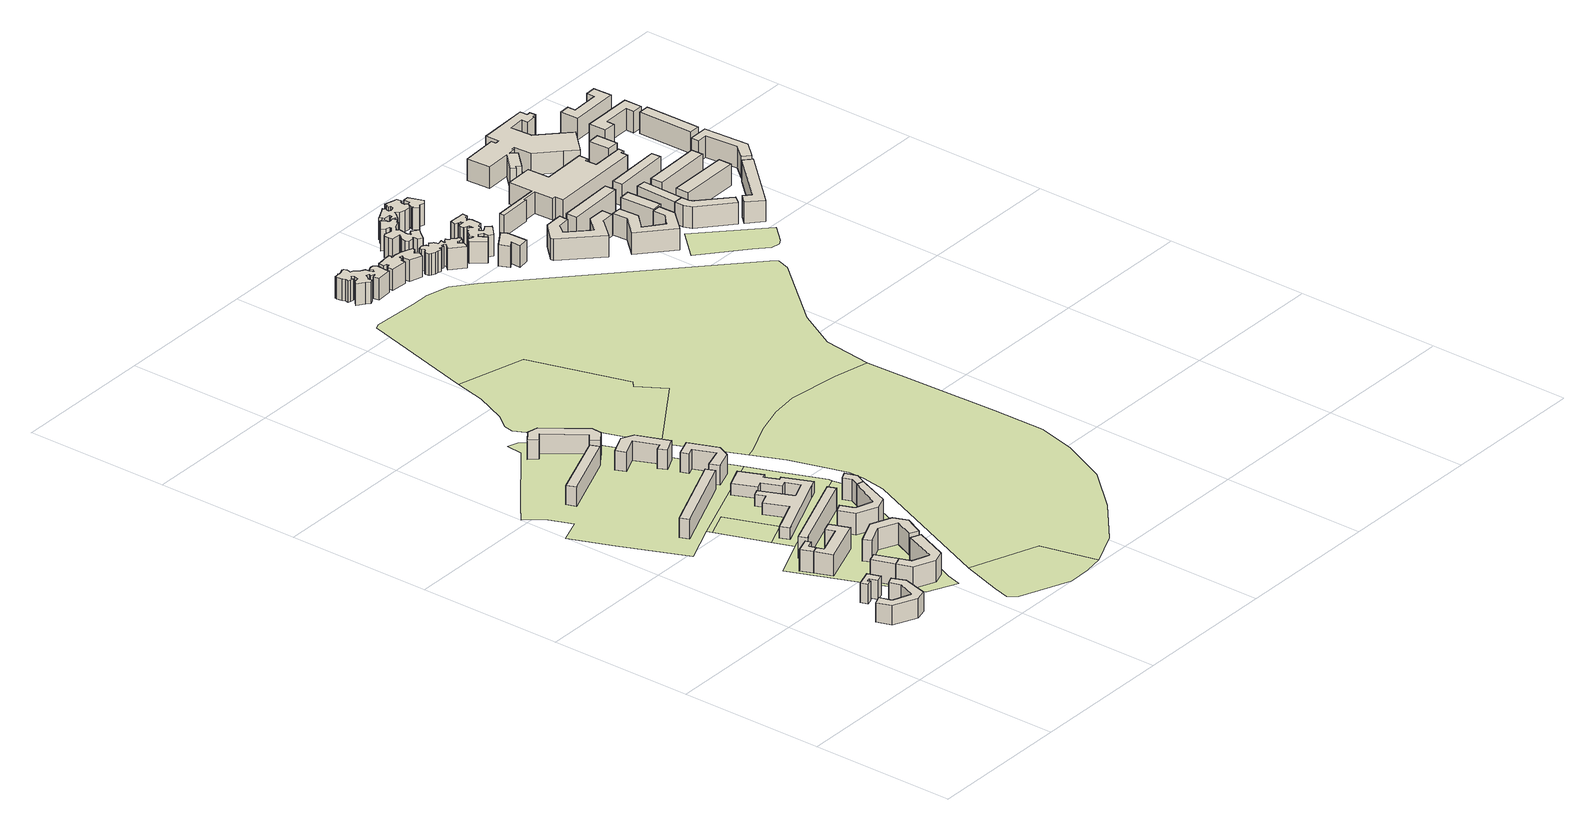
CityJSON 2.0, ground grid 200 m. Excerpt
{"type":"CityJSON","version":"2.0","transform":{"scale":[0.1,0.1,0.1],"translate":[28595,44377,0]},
"CityObjects":{
"building1":{"type":"Building","attributes":{"class":"1000","function":"1000","usage":"1000","roofType":"1000","measuredHeight":27,"storeysAboveGround":9,"storeysBelowGround":0,"landuse":"residential"},"geometry":[{"type":"Solid","lod":"1","boundaries":[[[[0,1,2,3]],[[3,2,4,5]],[[5,4,6,7]],[[7,6,8,9]],[[9,8,10,11]],[[11,10,12,13]],[[13,12,14,15]],[[15,14,16,17]],[[17,16,18,19]],[[19,18,20,21]],[[21,20,1,0]],[[3,5,7,9,11,13,15,17,19,21,0]],[[1,20,18,16,14,12,10,8,6,4,2]]]]}]},
"building2":{"type":"Building","attributes":{"class":"1000","function":"1000","usage":"1000","roofType":"1000","measuredHeight":27,"storeysAboveGround":9,"storeysBelowGround":0,"landuse":"residential"},"geometry":[{"type":"Solid","lod":"1","boundaries":[[[[22,23,24,25]],[[25,24,26,27]],[[27,26,28,29]],[[29,28,30,31]],[[31,30,32,33]],[[33,32,34,35]],[[35,34,36,37]],[[37,36,23,22]],[[25,27,29,31,33,35,37,22]],[[23,36,34,32,30,28,26,24]]]]}]},
"building3":{"type":"Building","attributes":{"class":"1000","function":"1000","usage":"1000","roofType":"1000","measuredHeight":30,"storeysAboveGround":10,"storeysBelowGround":0,"landuse":"residential"},"geometry":[{"type":"Solid","lod":"1","boundaries":[[[[38,39,40,41]],[[41,40,42,43]],[[43,42,44,45]],[[45,44,46,47]],[[47,46,48,49]],[[49,48,39,38]],[[41,43,45,47,49,38]],[[39,48,46,44,42,40]]]]}]},
"building4":{"type":"Building","attributes":{"class":"1000","function":"1000","usage":"1000","roofType":"1000","measuredHeight":30,"storeysAboveGround":10,"storeysBelowGround":0,"landuse":"residential"},"geometry":[{"type":"Solid","lod":"1","boundaries":[[[[50,51,52,53]],[[53,52,54,55]],[[55,54,56,57]],[[57,56,51,50]],[[53,55,57,50]],[[51,56,54,52]]]]}]},
"building5":{"type":"Building","attributes":{"class":"1000","function":"1000","usage":"1000","roofType":"1000","measuredHeight":30,"storeysAboveGround":10,"storeysBelowGround":0,"landuse":"residential"},"geometry":[{"type":"Solid","lod":"1","boundaries":[[[[58,59,48,49]],[[49,48,46,47]],[[47,46,60,61]],[[61,60,62,63]],[[63,62,64,65]],[[65,64,66,67]],[[67,66,68,69]],[[69,68,59,58]],[[49,47,61,63,65,67,69,58]],[[59,68,66,64,62,60,46,48]]]]}]},
"building6":{"type":"Building","attributes":{"class":"1000","function":"1000","usage":"1000","roofType":"1000","measuredHeight":30,"storeysAboveGround":10,"storeysBelowGround":0,"landuse":"residential"},"geometry":[{"type":"Solid","lod":"1","boundaries":[[[[57,56,54,55]],[[55,54,70,71]],[[71,70,72,73]],[[73,72,74,75]],[[75,74,76,77]],[[77,76,78,79]],[[79,78,80,81]],[[81,80,82,83]],[[83,82,56,57]],[[55,71,73,75,77,79,81,83,57]],[[56,82,80,78,76,74,72,70,54]]]]}]},
"building7":{"type":"Building","attributes":{"class":"1000","function":"1000","usage":"1000","roofType":"1000","measuredHeight":30,"storeysAboveGround":10,"storeysBelowGround":0,"landuse":"residential"},"geometry":[{"type":"Solid","lod":"1","boundaries":[[[[84,85,86,87]],[[87,86,88,89]],[[89,88,90,91]],[[91,90,92,93]],[[93,92,94,95]],[[95,94,96,97]],[[97,96,98,99]],[[99,98,100,101]],[[101,100,85,84]],[[87,89,91,93,95,97,99,101,84]],[[85,100,98,96,94,92,90,88,86]]]]}]},
"building8":{"type":"Building","attributes":{"class":"1000","function":"1000","usage":"1000","roofType":"1000","measuredHeight":27,"storeysAboveGround":9,"storeysBelowGround":0,"landuse":"residential"},"geometry":[{"type":"Solid","lod":"1","boundaries":[[[[102,103,104,105]],[[105,104,106,107]],[[107,106,108,109]],[[109,108,103,102]],[[105,107,109,102]],[[103,108,106,104]]]]}]},
"building9":{"type":"Building","attributes":{"class":"1000","function":"1000","usage":"1000","roofType":"1000","measuredHeight":30,"storeysAboveGround":10,"storeysBelowGround":0,"landuse":"residential"},"geometry":[{"type":"Solid","lod":"1","boundaries":[[[[110,111,112,113]],[[113,112,114,115]],[[115,114,116,117]],[[117,116,118,119]],[[119,118,111,110]],[[113,115,117,119,110]],[[111,118,116,114,112]]]]}]},
"building10":{"type":"Building","attributes":{"class":"1000","function":"1000","usage":"1000","roofType":"1000","measuredHeight":27,"storeysAboveGround":9,"storeysBelowGround":0,"landuse":"residential"},"geometry":[{"type":"Solid","lod":"1","boundaries":[[[[120,121,122,123]],[[123,122,124,125]],[[125,124,126,127]],[[127,126,121,120]],[[123,125,127,120]],[[121,126,124,122]]]]}]},
"building11":{"type":"Building","attributes":{"class":"1100","function":"2070","usage":"2070","roofType":"1000","measuredHeight":16,"storeysAboveGround":4,"storeysBelowGround":0,"landuse":"education"},"geometry":[{"type":"Solid","lod":"1","boundaries":[[[[128,129,130,131]],[[131,130,132,133]],[[133,132,134,135]],[[135,134,136,137]],[[137,136,138,139]],[[139,138,140,141]],[[141,140,142,143]],[[143,142,144,145]],[[145,144,146,147]],[[147,146,148,149]],[[149,148,150,151]],[[151,150,152,153]],[[153,152,154,155]],[[155,154,156,157]],[[157,156,158,159]],[[159,158,160,161]],[[161,160,162,163]],[[163,162,164,165]],[[165,164,166,167]],[[167,166,168,169]],[[169,168,129,128]],[[131,133,135,137,139,141,143,145,147,149,151,153,155,157,159,161,163,165,167,169,128]],[[129,168,166,164,162,160,158,156,154,152,150,148,146,144,142,140,138,136,134,132,130]]]]}]},
"building12":{"type":"Building","attributes":{"class":"1000","function":"1000","usage":"1000","roofType":"1000","measuredHeight":30,"storeysAboveGround":10,"storeysBelowGround":0,"landuse":"residential"},"geometry":[{"type":"Solid","lod":"1","boundaries":[[[[170,171,172,173]],[[173,172,174,175]],[[175,174,176,177]],[[177,176,178,179]],[[179,178,180,181]],[[181,180,182,183]],[[183,182,184,185]],[[185,184,186,187]],[[187,186,171,170]],[[173,175,177,179,181,183,185,187,170]],[[171,186,184,182,180,178,176,174,172]]]]}]},
"building13":{"type":"Building","attributes":{"class":"1000","function":"1000","usage":"1000","roofType":"1000","measuredHeight":27,"storeysAboveGround":9,"storeysBelowGround":0,"landuse":"residential"},"geometry":[{"type":"Solid","lod":"1","boundaries":[[[[188,189,190,191]],[[191,190,192,193]],[[193,192,194,195]],[[195,194,196,197]],[[197,196,198,199]],[[199,198,200,201]],[[201,200,202,203]],[[203,202,204,205]],[[205,204,206,207]],[[207,206,189,188]],[[191,193,195,197,199,201,203,205,207,188]],[[189,206,204,202,200,198,196,194,192,190]]]]}]},
"building14":{"type":"Building","attributes":{"class":"1000","function":"1000","usage":"1000","roofType":"1000","measuredHeight":27,"storeysAboveGround":9,"storeysBelowGround":0,"landuse":"residential"},"geometry":[{"type":"Solid","lod":"1","boundaries":[[[[208,209,210,211]],[[211,210,212,213]],[[213,212,214,215]],[[215,214,216,217]],[[217,216,218,219]],[[219,218,220,221]],[[221,220,222,223]],[[223,222,224,225]],[[225,224,209,208]],[[211,213,215,217,219,221,223,225,208]],[[209,224,222,220,218,216,214,212,210]]]]}]},
"building15":{"type":"Building","attributes":{"class":"1000","function":"1000","usage":"1000","roofType":"1000","measuredHeight":27,"storeysAboveGround":9,"storeysBelowGround":0,"landuse":"residential"},"geometry":[{"type":"Solid","lod":"1","boundaries":[[[[226,227,228,229]],[[229,228,230,231]],[[231,230,232,233]],[[233,232,234,235]],[[235,234,236,237]],[[237,236,238,239]],[[239,238,240,241]],[[241,240,242,243]],[[243,242,227,226]],[[229,231,233,235,237,239,241,243,226]],[[227,242,240,238,236,234,232,230,228]]]]}]},
"building16":{"type":"Building","attributes":{"class":"1000","function":"1000","usage":"1000","roofType":"1000","measuredHeight":30,"storeysAboveGround":10,"storeysBelowGround":0,"landuse":"residential"},"geometry":[{"type":"Solid","lod":"1","boundaries":[[[[244,245,246,247]],[[247,246,248,249]],[[249,248,180,181]],[[181,180,178,179]],[[179,178,250,251]],[[251,250,245,244]],[[247,249,181,179,251,244]],[[245,250,178,180,248,246]]]]}]},
"building17":{"type":"Building","attributes":{"class":"1000","function":"1000","usage":"1000","roofType":"1000","measuredHeight":30,"storeysAboveGround":10,"storeysBelowGround":0,"landuse":"residential"},"geometry":[{"type":"Solid","lod":"1","boundaries":[[[[252,253,254,255]],[[255,254,256,257]],[[257,256,258,259]],[[259,258,260,261]],[[261,260,262,263]],[[263,262,264,265]],[[265,264,266,267]],[[267,266,268,269]],[[269,268,270,271]],[[271,270,272,273]],[[273,272,274,275]],[[275,274,276,277]],[[277,276,278,279]],[[279,278,280,281]],[[281,280,282,283]],[[283,282,284,285]],[[285,284,286,287]],[[287,286,288,289]],[[289,288,290,291]],[[291,290,292,293]],[[293,292,294,295]],[[295,294,296,297]],[[297,296,298,299]],[[299,298,300,301]],[[301,300,302,303]],[[303,302,304,305]],[[305,304,306,307]],[[307,306,308,309]],[[309,308,310,311]],[[311,310,312,313]],[[313,312,314,315]],[[315,314,316,317]],[[317,316,318,319]],[[319,318,320,321]],[[321,320,322,323]],[[323,322,324,325]],[[325,324,326,327]],[[327,326,328,329]],[[329,328,330,331]],[[331,330,332,333]],[[333,332,334,335]],[[335,334,336,337]],[[337,336,338,339]],[[339,338,253,252]],[[255,257,259,261,263,265,267,269,271,273,275,277,279,281,283,285,287,289,291,293,295,297,299,301,303,305,307,309,311,313,315,317,319,321,323,325,327,329,331,333,335,337,339,252]],[[253,338,336,334,332,330,328,326,324,322,320,318,316,314,312,310,308,306,304,302,300,298,296,294,292,290,288,286,284,282,280,278,276,274,272,270,268,266,264,262,260,258,256,254]]]]}]},
"building18":{"type":"Building","attributes":{"class":"1000","function":"1000","usage":"1000","roofType":"1000","measuredHeight":30,"storeysAboveGround":10,"storeysBelowGround":0,"landuse":"residential"},"geometry":[{"type":"Solid","lod":"1","boundaries":[[[[340,341,342,343]],[[343,342,344,345]],[[345,344,346,347]],[[347,346,348,349]],[[349,348,350,351]],[[351,350,352,353]],[[353,352,354,355]],[[355,354,356,357]],[[357,356,358,359]],[[359,358,360,361]],[[361,360,362,363]],[[363,362,364,365]],[[365,364,366,367]],[[367,366,368,369]],[[369,368,370,371]],[[371,370,372,373]],[[373,372,374,375]],[[375,374,376,377]],[[377,376,378,379]],[[379,378,380,381]],[[381,380,382,383]],[[383,382,384,385]],[[385,384,386,387]],[[387,386,388,389]],[[389,388,341,340]],[[343,345,347,349,351,353,355,357,359,361,363,365,367,369,371,373,375,377,379,381,383,385,387,389,340]],[[341,388,386,384,382,380,378,376,374,372,370,368,366,364,362,360,358,356,354,352,350,348,346,344,342]]]]}]},
"building19":{"type":"Building","attributes":{"class":"1000","function":"1000","usage":"1000","roofType":"1000","measuredHeight":30,"storeysAboveGround":10,"storeysBelowGround":0,"landuse":"residential"},"geometry":[{"type":"Solid","lod":"1","boundaries":[[[[390,391,392,393]],[[393,392,394,395]],[[395,394,396,397]],[[397,396,398,399]],[[399,398,400,401]],[[401,400,402,403]],[[403,402,404,405]],[[405,404,406,407]],[[407,406,408,409]],[[409,408,410,411]],[[411,410,412,413]],[[413,412,414,415]],[[415,414,416,417]],[[417,416,418,419]],[[419,418,420,421]],[[421,420,422,423]],[[423,422,424,425]],[[425,424,426,427]],[[427,426,428,429]],[[429,428,430,431]],[[431,430,432,433]],[[433,432,434,435]],[[435,434,436,437]],[[437,436,438,439]],[[439,438,440,441]],[[441,440,442,443]],[[443,442,444,445]],[[445,444,446,447]],[[447,446,448,449]],[[449,448,450,451]],[[451,450,452,453]],[[453,452,454,455]],[[455,454,456,457]],[[457,456,458,459]],[[459,458,460,461]],[[461,460,462,463]],[[463,462,464,465]],[[465,464,466,467]],[[467,466,468,469]],[[469,468,470,471]],[[471,470,472,473]],[[473,472,474,475]],[[475,474,476,477]],[[477,476,391,390]],[[393,395,397,399,401,403,405,407,409,411,413,415,417,419,421,423,425,427,429,431,433,435,437,439,441,443,445,447,449,451,453,455,457,459,461,463,465,467,469,471,473,475,477,390]],[[391,476,474,472,470,468,466,464,462,460,458,456,454,452,450,448,446,444,442,440,438,436,434,432,430,428,426,424,422,420,418,416,414,412,410,408,406,404,402,400,398,396,394,392]]]]}]},
"building20":{"type":"Building","attributes":{"class":"1000","function":"1000","usage":"1000","roofType":"1000","measuredHeight":30,"storeysAboveGround":10,"storeysBelowGround":0,"landuse":"residential"},"geometry":[{"type":"Solid","lod":"1","boundaries":[[[[478,479,480,481]],[[481,480,482,483]],[[483,482,484,485]],[[485,484,486,487]],[[487,486,488,489]],[[489,488,490,491]],[[491,490,479,478]],[[481,483,485,487,489,491,478]],[[479,490,488,486,484,482,480]]]]}]},
"building21":{"type":"Building","attributes":{"class":"1000","function":"1000","usage":"1000","roofType":"1000","measuredHeight":30,"storeysAboveGround":10,"storeysBelowGround":0,"landuse":"residential"},"geometry":[{"type":"Solid","lod":"1","boundaries":[[[[492,493,494,495]],[[495,494,496,497]],[[497,496,498,499]],[[499,498,500,501]],[[501,500,502,503]],[[503,502,504,505]],[[505,504,506,507]],[[507,506,508,509]],[[509,508,510,511]],[[511,510,512,513]],[[513,512,514,515]],[[515,514,516,517]],[[517,516,518,519]],[[519,518,520,521]],[[521,520,522,523]],[[523,522,524,525]],[[525,524,526,527]],[[527,526,528,529]],[[529,528,530,531]],[[531,530,532,533]],[[533,532,534,535]],[[535,534,536,537]],[[537,536,538,539]],[[539,538,540,541]],[[541,540,542,543]],[[543,542,544,545]],[[545,544,546,547]],[[547,546,548,549]],[[549,548,550,551]],[[551,550,552,553]],[[553,552,554,555]],[[555,554,556,557]],[[557,556,558,559]],[[559,558,560,561]],[[561,560,562,563]],[[563,562,564,565]],[[565,564,566,567]],[[567,566,568,569]],[[569,568,570,571]],[[571,570,572,573]],[[573,572,574,575]],[[575,574,576,577]],[[577,576,578,579]],[[579,578,580,581]],[[581,580,582,583]],[[583,582,584,585]],[[585,584,586,587]],[[587,586,588,589]],[[589,588,590,591]],[[591,590,592,593]],[[593,592,594,595]],[[595,594,596,597]],[[597,596,598,599]],[[599,598,600,601]],[[601,600,602,603]],[[603,602,604,605]],[[605,604,606,607]],[[607,606,608,609]],[[609,608,610,611]],[[611,610,612,613]],[[613,612,614,615]],[[615,614,616,617]],[[617,616,618,619]],[[619,618,620,621]],[[621,620,622,623]],[[623,622,624,625]],[[625,624,626,627]],[[627,626,628,629]],[[629,628,630,631]],[[631,630,632,633]],[[633,632,634,635]],[[635,634,636,637]],[[637,636,638,639]],[[639,638,640,641]],[[641,640,642,643]],[[643,642,644,645]],[[645,644,646,647]],[[647,646,648,649]],[[649,648,650,651]],[[651,650,652,653]],[[653,652,654,655]],[[655,654,656,657]],[[657,656,658,659]],[[659,658,660,661]],[[661,660,662,663]],[[663,662,664,665]],[[665,664,493,492]],[[495,497,499,501,503,505,507,509,511,513,515,517,519,521,523,525,527,529,531,533,535,537,539,541,543,545,547,549,551,553,555,557,559,561,563,565,567,569,571,573,575,577,579,581,583,585,587,589,591,593,595,597,599,601,603,605,607,609,611,613,615,617,619,621,623,625,627,629,631,633,635,637,639,641,643,645,647,649,651,653,655,657,659,661,663,665,492]],[[493,664,662,660,658,656,654,652,650,648,646,644,642,640,638,636,634,632,630,628,626,624,622,620,618,616,614,612,610,608,606,604,602,600,598,596,594,592,590,588,586,584,582,580,578,576,574,572,570,568,566,564,562,560,558,556,554,552,550,548,546,544,542,540,538,536,534,532,530,528,526,524,522,520,518,516,514,512,510,508,506,504,502,500,498,496,494]]]]}]},
"building22":{"type":"Building","attributes":{"class":"1000","function":"1000","usage":"1000","roofType":"1000","measuredHeight":30,"storeysAboveGround":10,"storeysBelowGround":0,"landuse":"residential"},"geometry":[{"type":"Solid","lod":"1","boundaries":[[[[666,667,668,669]],[[669,668,670,671]],[[671,670,672,673]],[[673,672,674,675]],[[675,674,676,677]],[[677,676,678,679]],[[679,678,680,681]],[[681,680,682,683]],[[683,682,684,685]],[[685,684,686,687]],[[687,686,688,689]],[[689,688,690,691]],[[691,690,692,693]],[[693,692,694,695]],[[695,694,696,697]],[[697,696,698,699]],[[699,698,700,701]],[[701,700,702,703]],[[703,702,704,705]],[[705,704,706,707]],[[707,706,708,709]],[[709,708,710,711]],[[711,710,712,713]],[[713,712,714,715]],[[715,714,716,717]],[[717,716,718,719]],[[719,718,720,721]],[[721,720,722,723]],[[723,722,724,725]],[[725,724,726,727]],[[727,726,728,729]],[[729,728,730,731]],[[731,730,732,733]],[[733,732,734,735]],[[735,734,736,737]],[[737,736,738,739]],[[739,738,740,741]],[[741,740,742,743]],[[743,742,744,745]],[[745,744,746,747]],[[747,746,748,749]],[[749,748,750,751]],[[751,750,752,753]],[[753,752,754,755]],[[755,754,756,757]],[[757,756,758,759]],[[759,758,760,761]],[[761,760,762,763]],[[763,762,764,765]],[[765,764,766,767]],[[767,766,667,666]],[[669,671,673,675,677,679,681,683,685,687,689,691,693,695,697,699,701,703,705,707,709,711,713,715,717,719,721,723,725,727,729,731,733,735,737,739,741,743,745,747,749,751,753,755,757,759,761,763,765,767,666]],[[667,766,764,762,760,758,756,754,752,750,748,746,744,742,740,738,736,734,732,730,728,726,724,722,720,718,716,714,712,710,708,706,704,702,700,698,696,694,692,690,688,686,684,682,680,678,676,674,672,670,668]]]]}]},
"building23":{"type":"Building","attributes":{"class":"1000","function":"1000","usage":"1000","roofType":"1000","measuredHeight":30,"storeysAboveGround":10,"storeysBelowGround":0,"landuse":"residential"},"geometry":[{"type":"Solid","lod":"1","boundaries":[[[[768,769,770,771]],[[771,770,772,773]],[[773,772,774,775]],[[775,774,776,777]],[[777,776,778,779]],[[779,778,780,781]],[[781,780,782,783]],[[783,782,784,785]],[[785,784,786,787]],[[787,786,788,789]],[[789,788,790,791]],[[791,790,792,793]],[[793,792,769,768]],[[771,773,775,777,779,781,783,785,787,789,791,793,768]],[[769,792,790,788,786,784,782,780,778,776,774,772,770]]]]}]},
"building24":{"type":"Building","attributes":{"class":"1000","function":"1000","usage":"1000","roofType":"1000","measuredHeight":30,"storeysAboveGround":10,"storeysBelowGround":0,"landuse":"residential"},"geometry":[{"type":"Solid","lod":"1","boundaries":[[[[794,795,796,797]],[[797,796,798,799]],[[799,798,800,801]],[[801,800,802,803]],[[803,802,804,805]],[[805,804,806,807]],[[807,806,808,809]],[[809,808,810,811]],[[811,810,812,813]],[[813,812,814,815]],[[815,814,816,817]],[[817,816,795,794]],[[797,799,801,803,805,807,809,811,813,815,817,794]],[[795,816,814,812,810,808,806,804,802,800,798,796]]]]}]},
"building25":{"type":"Building","attributes":{"class":"1000","function":"1000","usage":"1000","roofType":"1000","measuredHeight":30,"storeysAboveGround":10,"storeysBelowGround":0,"landuse":"residential"},"geometry":[{"type":"Solid","lod":"1","boundaries":[[[[818,819,820,821]],[[821,820,822,823]],[[823,822,824,825]],[[825,824,819,818]],[[821,823,825,818]],[[819,824,822,820]]]]}]},
"building26":{"type":"Building","attributes":{"class":"1000","function":"1000","usage":"1000","roofType":"1000","measuredHeight":30,"storeysAboveGround":10,"storeysBelowGround":0,"landuse":"residential"},"geometry":[{"type":"Solid","lod":"1","boundaries":[[[[826,827,828,829]],[[829,828,830,831]],[[831,830,832,833]],[[833,832,827,826]],[[829,831,833,826]],[[827,832,830,828]]]]}]},
"building27":{"type":"Building","attributes":{"class":"1000","function":"1000","usage":"1000","roofType":"1000","measuredHeight":30,"storeysAboveGround":10,"storeysBelowGround":0,"landuse":"residential"},"geometry":[{"type":"Solid","lod":"1","boundaries":[[[[834,835,836,837]],[[837,836,838,839]],[[839,838,840,841]],[[841,840,842,843]],[[843,842,844,845]],[[845,844,846,847]],[[847,846,848,849]],[[849,848,850,851]],[[851,850,852,853]],[[853,852,854,855]],[[855,854,856,857]],[[857,856,858,859]],[[859,858,860,861]],[[861,860,862,863]],[[863,862,864,865]],[[865,864,866,867]],[[867,866,868,869]],[[869,868,870,871]],[[871,870,872,873]],[[873,872,835,834]],[[837,839,841,843,845,847,849,851,853,855,857,859,861,863,865,867,869,871,873,834]],[[835,872,870,868,866,864,862,860,858,856,854,852,850,848,846,844,842,840,838,836]]]]}]},
"building28":{"type":"Building","attributes":{"class":"1000","function":"1000","usage":"1000","roofType":"1000","measuredHeight":30,"storeysAboveGround":10,"storeysBelowGround":0,"landuse":"residential"},"geometry":[{"type":"Solid","lod":"1","boundaries":[[[[874,875,876,877]],[[877,876,878,879]],[[879,878,880,881]],[[881,880,875,874]],[[877,879,881,874]],[[875,880,878,876]]]]}]},
"building29":{"type":"Building","attributes":{"class":"1000","function":"1000","usage":"1000","roofType":"1000","measuredHeight":30,"storeysAboveGround":10,"storeysBelowGround":0,"landuse":"residential"},"geometry":[{"type":"Solid","lod":"1","boundaries":[[[[881,880,878,879]],[[879,878,882,883]],[[883,882,884,885]],[[885,884,886,887]],[[887,886,888,889]],[[889,888,890,891]],[[891,890,892,893]],[[893,892,880,881]],[[879,883,885,887,889,891,893,881]],[[880,892,890,888,886,884,882,878]]]]}]},
"building30":{"type":"Building","attributes":{"class":"1000","function":"1000","usage":"1000","roofType":"1000","measuredHeight":30,"storeysAboveGround":10,"storeysBelowGround":0,"landuse":"residential"},"geometry":[{"type":"Solid","lod":"1","boundaries":[[[[894,895,896,897]],[[897,896,898,899]],[[899,898,900,901]],[[901,900,895,894]],[[897,899,901,894]],[[895,900,898,896]]]]}]},
"building31":{"type":"Building","attributes":{"class":"1000","function":"1000","usage":"1000","roofType":"1000","measuredHeight":30,"storeysAboveGround":10,"storeysBelowGround":0,"landuse":"residential"},"geometry":[{"type":"Solid","lod":"1","boundaries":[[[[902,903,904,905]],[[905,904,906,907]],[[907,906,908,909]],[[909,908,910,911]],[[911,910,912,913]],[[913,912,914,915]],[[915,914,916,917]],[[917,916,918,919]],[[919,918,920,921]],[[921,920,922,923]],[[923,922,924,925]],[[925,924,926,927]],[[927,926,928,929]],[[929,928,930,931]],[[931,930,932,933]],[[933,932,934,935]],[[935,934,936,937]],[[937,936,938,939]],[[939,938,940,941]],[[941,940,942,943]],[[943,942,944,945]],[[945,944,946,947]],[[947,946,948,949]],[[949,948,950,951]],[[951,950,952,953]],[[953,952,954,955]],[[955,954,956,957]],[[957,956,958,959]],[[959,958,960,961]],[[961,960,962,963]],[[963,962,964,965]],[[965,964,903,902]],[[905,907,909,911,913,915,917,919,921,923,925,927,929,931,933,935,937,939,941,943,945,947,949,951,953,955,957,959,961,963,965,902]],[[903,964,962,960,958,956,954,952,950,948,946,944,942,940,938,936,934,932,930,928,926,924,922,920,918,916,914,912,910,908,906,904]]]]}]},
"building32":{"type":"Building","attributes":{"class":"1000","function":"1000","usage":"1000","roofType":"1000","measuredHeight":30,"storeysAboveGround":10,"storeysBelowGround":0,"landuse":"residential"},"geometry":[{"type":"Solid","lod":"1","boundaries":[[[[966,967,968,969]],[[969,968,970,971]],[[971,970,972,973]],[[973,972,967,966]],[[969,971,973,966]],[[967,972,970,968]]]]}]},
"building33":{"type":"Building","attributes":{"class":"1000","function":"1000","usage":"1000","roofType":"1000","measuredHeight":30,"storeysAboveGround":10,"storeysBelowGround":0,"landuse":"residential"},"geometry":[{"type":"Solid","lod":"1","boundaries":[[[[974,975,976,977]],[[977,976,978,979]],[[979,978,980,981]],[[981,980,982,983]],[[983,982,984,985]],[[985,984,975,974]],[[977,979,981,983,985,974]],[[975,984,982,980,978,976]]]]}]},
"building34":{"type":"Building","attributes":{"class":"1000","function":"1000","usage":"1000","roofType":"1000","measuredHeight":30,"storeysAboveGround":10,"storeysBelowGround":0,"landuse":"residential"},"geometry":[{"type":"Solid","lod":"1","boundaries":[[[[986,987,988,989]],[[989,988,990,991]],[[991,990,992,993]],[[993,992,987,986]],[[989,991,993,986]],[[987,992,990,988]]]]}]},
"building35":{"type":"Building","attributes":{"class":"1000","function":"1000","usage":"1000","roofType":"1000","measuredHeight":30,"storeysAboveGround":10,"storeysBelowGround":0,"landuse":"residential"},"geometry":[{"type":"Solid","lod":"1","boundaries":[[[[994,995,996,997]],[[997,996,998,999]],[[999,998,1000,1001]],[[1001,1000,995,994]],[[997,999,1001,994]],[[995,1000,998,996]]]]}]},
"building36":{"type":"Building","attributes":{"class":"1000","function":"1000","usage":"1000","roofType":"1000","measuredHeight":30,"storeysAboveGround":10,"storeysBelowGround":0,"landuse":"residential"},"geometry":[{"type":"Solid","lod":"1","boundaries":[[[[1002,1003,1004,1005]],[[1005,1004,1006,1007]],[[1007,1006,1008,1009]],[[1009,1008,1010,1011]],[[1011,1010,1012,1013]],[[1013,1012,1014,1015]],[[1015,1014,1016,1017]],[[1017,1016,1003,1002]],[[1005,1007,1009,1011,1013,1015,1017,1002]],[[1003,1016,1014,1012,1010,1008,1006,1004]]]]}]},
"building37":{"type":"Building","attributes":{"class":"1000","function":"1000","usage":"1000","roofType":"1000","measuredHeight":30,"storeysAboveGround":10,"storeysBelowGround":0,"landuse":"residential"},"geometry":[{"type":"Solid","lod":"1","boundaries":[[[[1018,1019,1020,1021]],[[1021,1020,1022,1023]],[[1023,1022,1024,1025]],[[1025,1024,1026,1027]],[[1027,1026,1028,1029]],[[1029,1028,1030,1031]],[[1031,1030,1032,1033]],[[1033,1032,1019,1018]],[[1021,1023,1025,1027,1029,1031,1033,1018]],[[1019,1032,1030,1028,1026,1024,1022,1020]]]]}]},
"building38":{"type":"Building","attributes":{"class":"1000","function":"1000","usage":"1000","roofType":"1000","measuredHeight":30,"storeysAboveGround":10,"storeysBelowGround":0,"landuse":"residential"},"geometry":[{"type":"Solid","lod":"1","boundaries":[[[[1034,1035,1036,1037]],[[1037,1036,1038,1039]],[[1039,1038,1040,1041]],[[1041,1040,1042,1043]],[[1043,1042,1044,1045]],[[1045,1044,1046,1047]],[[1047,1046,1048,1049]],[[1049,1048,1035,1034]],[[1037,1039,1041,1043,1045,1047,1049,1034]],[[1035,1048,1046,1044,1042,1040,1038,1036]]]]}]},
"building39":{"type":"Building","attributes":{"class":"1000","function":"1000","usage":"1000","roofType":"1000","measuredHeight":30,"storeysAboveGround":10,"storeysBelowGround":0,"landuse":"residential"},"geometry":[{"type":"Solid","lod":"1","boundaries":[[[[1050,1051,1052,1053]],[[1053,1052,1054,1055]],[[1055,1054,1056,1057]],[[1057,1056,1051,1050]],[[1053,1055,1057,1050]],[[1051,1056,1054,1052]]]]}]},
"landuse1":{"type":"LandUse","attributes":{"function":"1040","plot_area":2826.88,"landuse":"recreation_ground"},"geometry":[{"type":"MultiSurface","lod":"1","boundaries":[[[1058,1059,1060,1061]]]}]},
"landuse2":{"type":"LandUse","attributes":{"function":"1040","plot_ratio":2.8,"plot_area":28337.26,"landuse":"residential"},"geometry":[{"type":"MultiSurface","lod":"1","boundaries":[[[1062,1063,1064,1065,1066,1067,1068,1069,1070,1071,1072]]]}]},
"landuse3":{"type":"LandUse","attributes":{"function":"1040","plot_ratio":2.8,"plot_area":51650.5,"landuse":"residential"},"geometry":[{"type":"MultiSurface","lod":"1","boundaries":[[[1073,1074,1075,1076,1077,1078,1079,1080,1081,1082,1083,1084,1085,1086,1087,1088,1089,1090,1091,1092]]]}]},
"landuse4":{"type":"LandUse","attributes":{"function":"1040","plot_ratio":2.8,"plot_area":10604.06,"landuse":"commercial"},"geometry":[{"type":"MultiSurface","lod":"1","boundaries":[[[1093,1094,1095,1096,1097,1098,1099,1100,1101]]]}]},
"landuse5":{"type":"LandUse","attributes":{"function":"1040","plot_area":15289.43,"landuse":"education"},"geometry":[{"type":"MultiSurface","lod":"1","boundaries":[[[1089,1058,1061,1060,1059,1072,1071,1102,1103,1088]]]}]},
"landuse6":{"type":"LandUse","attributes":{"function":"1040","plot_area":31155.97,"landuse":"recreation_ground"},"geometry":[{"type":"MultiSurface","lod":"1","boundaries":[[[1104,1105,1106,1107,1108,1109,1110,1111,1112,1113,1114,1115,1116]]]}]},
"landuse7":{"type":"LandUse","attributes":{"function":"1040","plot_ratio":2.8,"plot_area":110777.64,"landuse":"residential"},"geometry":[{"type":"MultiSurface","lod":"1","boundaries":[[[1117,1118,1119,1120,1121,1122,1123,1124,1125,1126,1127,1128,1129,1130,1131,1132,1133,1134,1100,1101,1093]]]}]},
"landuse8":{"type":"LandUse","attributes":{"function":"1040","plot_area":141451.73,"landuse":"recreation_ground"},"geometry":[{"type":"MultiSurface","lod":"1","boundaries":[[[1122,1123,1124,1125,1126,1127,1128,1135,1136,1137,1138,1139,1140,1141,1142,1143,1144,1145,1111,1112,1113,1114,1115,1116]]]}]},
"landuse9":{"type":"LandUse","attributes":{"function":"1040","plot_area":5202.86,"landuse":"commercial"},"geometry":[{"type":"MultiSurface","lod":"1","boundaries":[[[1146,1147,1148,1149,1150,1151,1152]]]}]}
},
"vertices":[
[752,1261,0],[752,1261,270],[878,1311,270],[878,1311,0],[925,1142,270],[925,1142,0],[1176,1047,270],[1176,1047,0],[1275,1281,270],[1275,1281,0],[1224,1432,270],[1224,1432,0],[1325,1474,270],[1325,1474,0],[1400,1297,270],[1400,1297,0],[1307,961,270],[1307,961,0],[1146,914,270],[1146,914,0],[821,1062,270],[821,1062,0],
[1000,1692,0],[1000,1692,270],[1231,1768,270],[1231,1768,0],[1289,1594,270],[1289,1594,0],[1187,1560,270],[1187,1560,0],[1150,1671,270],[1150,1671,0],[1105,1656,270],[1105,1656,0],[1117,1620,270],[1117,1620,0],[1033,1592,270],[1033,1592,0],
[1136,2725,0],[1136,2725,300],[1340,2796,300],[1340,2796,0],[1365,2724,300],[1365,2724,0],[1270,2690,300],[1270,2690,0],[1297,2595,300],[1297,2595,0],[1203,2560,300],[1203,2560,0],
[1471,1906,0],[1471,1906,300],[1596,1953,300],[1596,1953,0],[1710,1651,300],[1710,1651,0],[1585,1604,300],[1585,1604,0],
[1292,2324,0],[1292,2324,300],[1333,2500,300],[1333,2500,0],[1745,2653,300],[1745,2653,0],[1698,2778,300],[1698,2778,0],[1822,2823,300],[1822,2823,0],[1922,2558,300],[1922,2558,0],
[1763,1497,300],[1763,1497,0],[2002,1411,300],[2002,1411,0],[2174,1853,300],[2174,1853,0],[2318,1793,300],[2318,1793,0],[2121,1328,300],[2121,1328,0],[1947,1274,300],[1947,1274,0],[1658,1397,300],[1658,1397,0],
[1838,2164,0],[1838,2164,300],[1784,2273,300],[1784,2273,0],[2127,2428,300],[2127,2428,0],[2417,2309,300],[2417,2309,0],[2491,2120,300],[2491,2120,0],[2366,1862,300],[2366,1862,0],[2243,1915,300],[2243,1915,0],[2362,2176,300],[2362,2176,0],[2108,2289,300],[2108,2289,0],
[916,4227,0],[916,4227,270],[863,4349,270],[863,4349,0],[1970,4821,270],[1970,4821,0],[2023,4699,270],[2023,4699,0],
[1407,2814,0],[1407,2814,300],[1363,2924,300],[1363,2924,0],[2507,3377,300],[2507,3377,0],[2551,3267,300],[2551,3267,0],[1442,2828,300],[1442,2828,0],
[681,5772,0],[681,5772,270],[632,5897,270],[632,5897,0],[1562,6262,270],[1562,6262,0],[1612,6138,270],[1612,6138,0],
[2452,3983,0],[2452,3983,160],[2371,3949,160],[2371,3949,0],[2260,4205,160],[2260,4205,0],[2175,4169,160],[2175,4169,0],[2040,4480,160],[2040,4480,0],[2316,4598,160],[2316,4598,0],[2451,4288,160],[2451,4288,0],[2399,4265,160],[2399,4265,0],[2480,4080,160],[2480,4080,0],[2526,4100,160],[2526,4100,0],[2692,3720,160],[2692,3720,0],[2587,3675,160],[2587,3675,0],[1652,3273,160],[1652,3273,0],[1599,3393,160],[1599,3393,0],[2047,3586,160],[2047,3586,0],[1910,3899,160],[1910,3899,0],[2066,3967,160],[2066,3967,0],[2011,4093,160],[2011,4093,0],[2101,4132,160],[2101,4132,0],[2293,3692,160],[2293,3692,0],[2534,3795,160],[2534,3795,0],
[2136,2935,0],[2136,2935,300],[2255,2991,300],[2255,2991,0],[2327,2804,300],[2327,2804,0],[2567,2725,300],[2567,2725,0],[2777,3133,300],[2777,3133,0],[2873,3113,300],[2873,3113,0],[2691,2660,300],[2691,2660,0],[2511,2594,300],[2511,2594,0],[2223,2713,300],[2223,2713,0],
[1279,6813,0],[1279,6813,270],[1184,6920,270],[1184,6920,0],[1339,7035,270],[1339,7035,0],[1488,7006,270],[1488,7006,0],[1885,6475,270],[1885,6475,0],[1873,6330,270],[1873,6330,0],[1724,6220,270],[1724,6220,0],[1645,6339,270],[1645,6339,0],[1742,6413,270],[1742,6413,0],[1390,6896,270],[1390,6896,0],
[1644,5942,0],[1644,5942,270],[1912,6066,270],[1912,6066,0],[2079,5986,270],[2079,5986,0],[2250,5547,270],[2250,5547,0],[2044,5449,270],[2044,5449,0],[1984,5562,270],[1984,5562,0],[2079,5600,270],[2079,5600,0],[1945,5915,270],[1945,5915,0],[1697,5805,270],[1697,5805,0],
[2145,4726,0],[2145,4726,270],[2088,4856,270],[2088,4856,0],[2351,4942,270],[2351,4942,0],[2229,5227,270],[2229,5227,0],[2127,5185,270],[2127,5185,0],[2091,5295,270],[2091,5295,0],[2324,5384,270],[2324,5384,0],[2482,4993,270],[2482,4993,0],[2399,4815,270],[2399,4815,0],
[2778,3362,0],[2778,3362,300],[2885,3412,300],[2885,3412,0],[2941,3252,300],[2941,3252,0],[2823,3243,300],[2823,3243,0],
[3256,10741,0],[3256,10741,300],[3255,10650,300],[3255,10650,0],[3041,10640,300],[3041,10640,0],[3031,10722,300],[3031,10722,0],[3085,10738,300],[3085,10738,0],[3030,10760,300],[3030,10760,0],[3046,10797,300],[3046,10797,0],[3005,10807,300],[3005,10807,0],[2957,10740,300],[2957,10740,0],[2967,10690,300],[2967,10690,0],[2916,10666,300],[2916,10666,0],[2872,10709,300],[2872,10709,0],[2765,10781,300],[2765,10781,0],[2818,10829,300],[2818,10829,0],[2876,10840,300],[2876,10840,0],[2895,10906,300],[2895,10906,0],[2873,10938,300],[2873,10938,0],[2839,10909,300],[2839,10909,0],[2850,10879,300],[2850,10879,0],[2801,10888,300],[2801,10888,0],[2768,10900,300],[2768,10900,0],[2778,10945,300],[2778,10945,0],[2763,10989,300],[2763,10989,0],[2752,11060,300],[2752,11060,0],[2755,11084,300],[2755,11084,0],[2807,11086,300],[2807,11086,0],[2822,11100,300],[2822,11100,0],[2842,11084,300],[2842,11084,0],[2894,11100,300],[2894,11100,0],[2923,11115,300],[2923,11115,0],[2952,11109,300],[2952,11109,0],[2967,11071,300],[2967,11071,0],[2952,11013,300],[2952,11013,0],[2995,10999,300],[2995,10999,0],[3036,10941,300],[3036,10941,0],[3107,10900,300],[3107,10900,0],[3117,10840,300],[3117,10840,0],[3141,10794,300],[3141,10794,0],[3160,10820,300],[3160,10820,0],[3134,10864,300],[3134,10864,0],[3191,10885,300],[3191,10885,0],[3232,10884,300],[3232,10884,0],[3251,10864,300],[3251,10864,0],[3264,10832,300],[3264,10832,0],
[3315,10725,0],[3315,10725,300],[3365,10746,300],[3365,10746,0],[3362,10775,300],[3362,10775,0],[3312,10785,300],[3312,10785,0],[3322,10868,300],[3322,10868,0],[3371,10865,300],[3371,10865,0],[3491,10882,300],[3491,10882,0],[3539,10880,300],[3539,10880,0],[3549,10862,300],[3549,10862,0],[3530,10827,300],[3530,10827,0],[3593,10833,300],[3593,10833,0],[3703,10820,300],[3703,10820,0],[3851,10765,300],[3851,10765,0],[3845,10725,300],[3845,10725,0],[3785,10683,300],[3785,10683,0],[3821,10638,300],[3821,10638,0],[3785,10565,300],[3785,10565,0],[3611,10621,300],[3611,10621,0],[3605,10709,300],[3605,10709,0],[3630,10749,300],[3630,10749,0],[3592,10756,300],[3592,10756,0],[3574,10699,300],[3574,10699,0],[3549,10702,300],[3549,10702,0],[3543,10634,300],[3543,10634,0],[3316,10647,300],[3316,10647,0],
[4110,10431,0],[4110,10431,300],[4170,10502,300],[4170,10502,0],[4155,10529,300],[4155,10529,0],[4124,10529,300],[4124,10529,0],[4112,10493,300],[4112,10493,0],[4093,10504,300],[4093,10504,0],[4058,10510,300],[4058,10510,0],[4055,10490,300],[4055,10490,0],[4038,10470,300],[4038,10470,0],[3994,10486,300],[3994,10486,0],[3949,10487,300],[3949,10487,0],[3899,10512,300],[3899,10512,0],[3864,10523,300],[3864,10523,0],[3865,10574,300],[3865,10574,0],[3874,10599,300],[3874,10599,0],[3909,10613,300],[3909,10613,0],[3916,10629,300],[3916,10629,0],[3900,10666,300],[3900,10666,0],[3900,10699,300],[3900,10699,0],[3963,10715,300],[3963,10715,0],[4014,10682,300],[4014,10682,0],[4019,10648,300],[4019,10648,0],[4066,10685,300],[4066,10685,0],[4115,10651,300],[4115,10651,0],[4127,10622,300],[4127,10622,0],[4136,10590,300],[4136,10590,0],[4209,10607,300],[4209,10607,0],[4197,10567,300],[4197,10567,0],[4200,10541,300],[4200,10541,0],[4226,10566,300],[4226,10566,0],[4264,10592,300],[4264,10592,0],[4270,10584,300],[4270,10584,0],[4292,10545,300],[4292,10545,0],[4319,10542,300],[4319,10542,0],[4371,10488,300],[4371,10488,0],[4390,10488,300],[4390,10488,0],[4406,10465,300],[4406,10465,0],[4382,10424,300],[4382,10424,0],[4339,10425,300],[4339,10425,0],[4309,10435,300],[4309,10435,0],[4289,10419,300],[4289,10419,0],[4333,10361,300],[4333,10361,0],[4325,10335,300],[4325,10335,0],[4291,10275,300],[4291,10275,0],
[4557,10006,0],[4557,10006,300],[4794,10161,300],[4794,10161,0],[4840,10083,300],[4840,10083,0],[4849,9802,300],[4849,9802,0],[4694,9783,300],[4694,9783,0],[4697,9919,300],[4697,9919,0],[4617,9866,300],[4617,9866,0],
[4592,11353,0],[4592,11353,300],[4625,11364,300],[4625,11364,0],[4611,11380,300],[4611,11380,0],[4633,11433,300],[4633,11433,0],[4578,11385,300],[4578,11385,0],[4505,11385,300],[4505,11385,0],[4423,11412,300],[4423,11412,0],[4388,11455,300],[4388,11455,0],[4358,11413,300],[4358,11413,0],[4297,11342,300],[4297,11342,0],[4284,11369,300],[4284,11369,0],[4250,11384,300],[4250,11384,0],[4270,11335,300],[4270,11335,0],[4224,11295,300],[4224,11295,0],[4225,11275,300],[4225,11275,0],[4121,11233,300],[4121,11233,0],[4070,11189,300],[4070,11189,0],[4102,11163,300],[4102,11163,0],[4082,11035,300],[4082,11035,0],[4101,10983,300],[4101,10983,0],[4134,11021,300],[4134,11021,0],[4156,11029,300],[4156,11029,0],[4200,11007,300],[4200,11007,0],[4247,10967,300],[4247,10967,0],[4199,10917,300],[4199,10917,0],[4123,10818,300],[4123,10818,0],[4066,10856,300],[4066,10856,0],[4061,10911,300],[4061,10911,0],[4055,10922,300],[4055,10922,0],[4032,10900,300],[4032,10900,0],[3956,10900,300],[3956,10900,0],[3934,10938,300],[3934,10938,0],[3946,11003,300],[3946,11003,0],[3973,11044,300],[3973,11044,0],[3998,11069,300],[3998,11069,0],[4000,11079,300],[4000,11079,0],[3875,11082,300],[3875,11082,0],[3862,11138,300],[3862,11138,0],[3872,11215,300],[3872,11215,0],[3909,11237,300],[3909,11237,0],[3972,11224,300],[3972,11224,0],[4010,11218,300],[4010,11218,0],[4036,11239,300],[4036,11239,0],[4069,11260,300],[4069,11260,0],[4069,11282,300],[4069,11282,0],[4020,11295,300],[4020,11295,0],[3969,11339,300],[3969,11339,0],[4089,11435,300],[4089,11435,0],[4114,11468,300],[4114,11468,0],[4134,11461,300],[4134,11461,0],[4164,11423,300],[4164,11423,0],[4175,11374,300],[4175,11374,0],[4218,11374,300],[4218,11374,0],[4231,11409,300],[4231,11409,0],[4285,11423,300],[4285,11423,0],[4292,11462,300],[4292,11462,0],[4200,11462,300],[4200,11462,0],[4186,11487,300],[4186,11487,0],[4164,11529,300],[4164,11529,0],[4209,11544,300],[4209,11544,0],[4265,11576,300],[4265,11576,0],[4319,11602,300],[4319,11602,0],[4364,11628,300],[4364,11628,0],[4386,11585,300],[4386,11585,0],[4374,11567,300],[4374,11567,0],[4371,11537,300],[4371,11537,0],[4407,11519,300],[4407,11519,0],[4455,11542,300],[4455,11542,0],[4467,11583,300],[4467,11583,0],[4445,11592,300],[4445,11592,0],[4436,11622,300],[4436,11622,0],[4459,11630,300],[4459,11630,0],[4471,11672,300],[4471,11672,0],[4581,11641,300],[4581,11641,0],[4644,11627,300],[4644,11627,0],[4654,11557,300],[4654,11557,0],[4620,11551,300],[4620,11551,0],[4610,11521,300],[4610,11521,0],[4614,11481,300],[4614,11481,0],[4654,11455,300],[4654,11455,0],[4680,11460,300],[4680,11460,0],[4680,11548,300],[4680,11548,0],[4756,11551,300],[4756,11551,0],[4828,11355,300],[4828,11355,0],[4774,11308,300],[4774,11308,0],[4706,11326,300],[4706,11326,0],[4648,11282,300],[4648,11282,0],
[4390,10320,0],[4390,10320,300],[4437,10378,300],[4437,10378,0],[4460,10374,300],[4460,10374,0],[4517,10350,300],[4517,10350,0],[4517,10369,300],[4517,10369,0],[4491,10410,300],[4491,10410,0],[4518,10423,300],[4518,10423,0],[4539,10446,300],[4539,10446,0],[4578,10497,300],[4578,10497,0],[4602,10494,300],[4602,10494,0],[4602,10515,300],[4602,10515,0],[4640,10548,300],[4640,10548,0],[4687,10494,300],[4687,10494,0],[4690,10554,300],[4690,10554,0],[4666,10561,300],[4666,10561,0],[4618,10573,300],[4618,10573,0],[4611,10580,300],[4611,10580,0],[4609,10629,300],[4609,10629,0],[4618,10663,300],[4618,10663,0],[4706,10664,300],[4706,10664,0],[4696,10692,300],[4696,10692,0],[4662,10685,300],[4662,10685,0],[4662,10705,300],[4662,10705,0],[4614,10717,300],[4614,10717,0],[4633,10795,300],[4633,10795,0],[4757,10791,300],[4757,10791,0],[4821,10789,300],[4821,10789,0],[4861,10792,300],[4861,10792,0],[4858,10715,300],[4858,10715,0],[4824,10714,300],[4824,10714,0],[4807,10692,300],[4807,10692,0],[4776,10663,300],[4776,10663,0],[4816,10654,300],[4816,10654,0],[4824,10616,300],[4824,10616,0],[4823,10516,300],[4823,10516,0],[4817,10480,300],[4817,10480,0],[4757,10465,300],[4757,10465,0],[4742,10411,300],[4742,10411,0],[4701,10423,300],[4701,10423,0],[4672,10397,300],[4672,10397,0],[4707,10355,300],[4707,10355,0],[4734,10365,300],[4734,10365,0],[4795,10400,300],[4795,10400,0],[4855,10333,300],[4855,10333,0],[4713,10199,300],[4713,10199,0],[4653,10233,300],[4653,10233,0],[4657,10308,300],[4657,10308,0],[4597,10344,300],[4597,10344,0],[4562,10320,300],[4562,10320,0],[4621,10208,300],[4621,10208,0],[4543,10148,300],[4543,10148,0],
[5962,9518,0],[5962,9518,300],[5959,9367,300],[5959,9367,0],[5778,9358,300],[5778,9358,0],[5547,9097,300],[5547,9097,0],[5070,9563,300],[5070,9563,0],[5064,9602,300],[5064,9602,0],[5282,9830,300],[5282,9830,0],[5544,9841,300],[5544,9841,0],[5535,9714,300],[5535,9714,0],[5357,9696,300],[5357,9696,0],[5268,9581,300],[5268,9581,0],[5540,9314,300],[5540,9314,0],[5726,9518,300],[5726,9518,0],
[6331,9035,0],[6331,9035,300],[6453,9035,300],[6453,9035,0],[6458,8804,300],[6458,8804,0],[6201,8522,300],[6201,8522,0],[5762,8913,300],[5762,8913,0],[5999,9172,300],[5999,9172,0],[5983,9379,300],[5983,9379,0],[6120,9379,300],[6120,9379,0],[6135,9109,300],[6135,9109,0],[5946,8911,300],[5946,8911,0],[6195,8715,300],[6195,8715,0],[6338,8854,300],[6338,8854,0],
[5637,9814,0],[5637,9814,300],[6439,9849,300],[6439,9849,0],[6445,9697,300],[6445,9697,0],[5643,9662,300],[5643,9662,0],
[6337,9535,0],[6337,9535,300],[6490,9542,300],[6490,9542,0],[6512,9055,300],[6512,9055,0],[6358,9048,300],[6358,9048,0],
[7173,10179,0],[7173,10179,300],[7176,10087,300],[7176,10087,0],[5867,10042,300],[5867,10042,0],[5863,10162,300],[5863,10162,0],[5811,10161,300],[5811,10161,0],[5802,10427,300],[5802,10427,0],[5587,10420,300],[5587,10420,0],[5589,10389,300],[5589,10389,0],[5143,10373,300],[5143,10373,0],[5141,10446,300],[5141,10446,0],[5800,10469,300],[5800,10469,0],[5789,10808,300],[5789,10808,0],[6174,10821,300],[6174,10821,0],[6185,10513,300],[6185,10513,0],[6807,10534,300],[6807,10534,0],[6811,10407,300],[6811,10407,0],[6764,10405,300],[6764,10405,0],[6770,10244,300],[6770,10244,0],[7223,10260,300],[7223,10260,0],[7226,10181,300],[7226,10181,0],
[6669,9543,0],[6669,9543,300],[6805,9540,300],[6805,9540,0],[6791,8956,300],[6791,8956,0],[6655,8959,300],[6655,8959,0],
[6795,8836,300],[6795,8836,0],[6822,8795,300],[6822,8795,0],[7198,8454,300],[7198,8454,0],[7117,8350,300],[7117,8350,0],[6699,8715,300],[6699,8715,0],[6656,8828,300],[6656,8828,0],
[6581,9846,0],[6581,9846,300],[7387,9883,300],[7387,9883,0],[7393,9746,300],[7393,9746,0],[6588,9708,300],[6588,9708,0],
[7120,10813,0],[7120,10813,300],[6921,10609,300],[6921,10609,0],[6778,10746,300],[6778,10746,0],[6489,11018,300],[6489,11018,0],[6476,11267,300],[6476,11267,0],[6437,11265,300],[6437,11265,0],[6438,11236,300],[6438,11236,0],[6337,11231,300],[6337,11231,0],[6404,11154,300],[6404,11154,0],[6184,10928,300],[6184,10928,0],[6134,10976,300],[6134,10976,0],[6106,10947,300],[6106,10947,0],[6052,10999,300],[6052,10999,0],[6279,11232,300],[6279,11232,0],[5932,11213,300],[5932,11213,0],[5914,11548,300],[5914,11548,0],[6420,11575,300],[6420,11575,0],[6424,11508,300],[6424,11508,0],[6485,11511,300],[6485,11511,0],[6474,11701,300],[6474,11701,0],[7179,11732,300],[7179,11732,0],[7186,11624,300],[7186,11624,0],[7238,11627,300],[7238,11627,0],[7243,11544,300],[7243,11544,0],[7191,11541,300],[7191,11541,0],[7192,11514,300],[7192,11514,0],[7042,11506,300],[7042,11506,0],[7040,11593,300],[7040,11593,0],[6820,11583,300],[6820,11583,0],[6836,11282,300],[6836,11282,0],[7075,11052,300],[7075,11052,0],[7219,10915,300],[7219,10915,0],
[7776,8971,0],[7776,8971,300],[6925,8963,300],[6925,8963,0],[6923,9147,300],[6923,9147,0],[7774,9155,300],[7774,9155,0],
[8038,8840,0],[8038,8840,300],[7363,8122,300],[7363,8122,0],[7171,8300,300],[7171,8300,0],[7277,8412,300],[7277,8412,0],[7365,8330,300],[7365,8330,0],[7935,8935,300],[7935,8935,0],
[6919,9527,0],[6919,9527,300],[7745,9552,300],[7745,9552,0],[7750,9386,300],[7750,9386,0],[6924,9361,300],[6924,9361,0],
[7157,10356,0],[7157,10356,300],[7148,10648,300],[7148,10648,0],[7314,10654,300],[7314,10654,0],[7324,10362,300],[7324,10362,0],
[7968,9735,0],[7968,9735,300],[8237,9738,300],[8237,9738,0],[8276,9112,300],[8276,9112,0],[8090,8902,300],[8090,8902,0],[7990,8985,300],[7990,8985,0],[8150,9171,300],[8150,9171,0],[8111,9628,300],[8111,9628,0],[7971,9619,300],[7971,9619,0],
[7468,10899,0],[7468,10899,300],[8176,10912,300],[8176,10912,0],[8181,10664,300],[8181,10664,0],[8029,10661,300],[8029,10661,0],[8027,10775,300],[8027,10775,0],[7646,10768,300],[7646,10768,0],[7648,10660,300],[7648,10660,0],[7473,10657,300],[7473,10657,0],
[7476,11342,0],[7476,11342,300],[7621,11347,300],[7621,11347,0],[7625,11239,300],[7625,11239,0],[8019,11254,300],[8019,11254,0],[8015,11365,300],[8015,11365,0],[8159,11370,300],[8159,11370,0],[8169,11115,300],[8169,11115,0],[7485,11090,300],[7485,11090,0],
[8074,9825,0],[8074,9825,300],[8065,10596,300],[8065,10596,0],[8214,10598,300],[8214,10598,0],[8223,9827,300],[8223,9827,0],
[1205,4106,0],[1459,3407,0],[1817,3561,0],[1554,4247,0],
[1013,2876,0],[1686,1218,0],[2084,1032,0],[2142,1243,0],[2353,1688,0],[2423,1758,0],[2976,3124,0],[3046,3276,0],[3087,3517,0],[3049,3720,0],[1563,3120,0],
[342,5536,0],[216,5844,0],[126,5972,0],[23,6099,0],[268,6300,0],[1263,7076,0],[1280,7291,0],[1426,7247,0],[1649,6962,0],[1941,6570,0],[2124,6113,0],[2132,6022,0],[2199,5804,0],[2315,5512,0],[2458,5276,0],[2661,4773,0],[1177,4184,0],[621,3940,0],[241,4826,0],[7,5407,0],
[2452,1167,0],[2265,621,0],[2203,397,0],[2288,275,0],[2555,173,0],[2973,7,0],[3298,13,0],[3555,51,0],[3380,821,0],
[3046,3773,0],[2822,4360,0],
[2238,6579,0],[2022,6939,0],[1682,7317,0],[1601,7480,0],[1630,7614,0],[1776,7806,0],[1963,8236,0],[2069,8661,0],[3011,8405,0],[3403,7050,0],[3321,6980,0],[3555,6614,0],[2473,5881,0],
[3274,3119,0],[3333,3456,0],[3333,3683,0],[3228,4055,0],[3099,4450,0],[2912,4881,0],[3034,4915,0],[3503,5131,0],[3907,5253,0],[4293,5299,0],[5007,5212,0],[5498,5107,0],[5557,3212,0],[5563,2479,0],[5434,1967,0],[5130,1316,0],[4632,763,0],[4047,275,0],
[5592,5794,0],[5885,6340,0],[6675,7253,0],[6728,7422,0],[6669,7509,0],[4082,9940,0],[3801,10173,0],[3485,10254,0],[3210,10254,0],[2578,10289,0],[2502,10254,0],
[6185,8337,0],[6754,7854,0],[6930,7691,0],[7047,7668,0],[7120,7709,0],[7329,7938,0],[6530,8706,0]
]}
